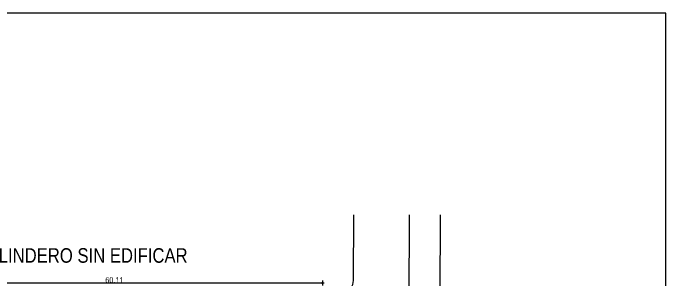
# Model space of a CAD drawing. Header units: inches. Extents: x 203 to 1065, y -1127 to 921.
# Drawn here: x 763.2 to 857.6, y 802 to 840.5 of the extents above; entities that cross this region are included whole.
import ezdxf

# ---------------------------------------------------------------- set-up
doc = ezdxf.new("R2010")
doc.units = ezdxf.units.IN
doc.header["$MEASUREMENT"] = 0
doc.header["$PDMODE"] = 35
doc.layers.add('calle', color=3, linetype='Continuous')
doc.layers.add('COTAS', color=7, linetype='Continuous')
doc.styles.add('TECHNICLITE', font='techl___.ttf')
doc.dimstyles.new('1-100', dxfattribs={"dimscale": 0, "dimtxt": 0.09, "dimasz": 0.03, "dimexe": 0.12, "dimexo": 0.2, "dimgap": 0.005, "dimtad": 3, "dimzin": 0, "dimdsep": 46, "dimtxsty": 'TECHNICLITE', "dimblk1": 'COTA', "dimblk2": 'COTA', "dimsah": 1, "dimcen": 2.5, "dimse1": 1, "dimse2": 1, "dimclrd": 7, "dimclre": 7, "dimclrt": 7, "dimadec": 0, "dimazin": 0, "dimtfac": 1, "dimtdec": 6, "dimtmove": 2, "dimatfit": 3, "dimldrblk": 'COTA', "dimfxl": 1, "dimtolj": 1, "dimtzin": 0, "dimarcsym": 0})

# ---------------------------------------------------------------- blocks, each defined once
blk = doc.blocks.new('COTA')
h = blk.add_hatch(color=256)
edge = h.paths.add_edge_path()
edge.add_arc((0, 0), 0.5, 0, 360)
for p, q in [((-1.5, 0), (1.5, 0)), ((0, 2), (0, -2))]:
    blk.add_line(p, q)
blk.add_circle((0, 0), 0.5)
blk = doc.blocks.new('*D117')
at = {"layer": 'COTAS', "color": 7, "lineweight": -2, "transparency": 16777216}
blk.add_line((747.993, 801.584), (807.743, 801.569), dxfattribs=at)
at = {"layer": 'Defpoints', "color": 0, "transparency": 16777216}
for p in [(807.923, 801.569), (747.813, 800.438), (807.923, 800.423)]:
    blk.add_point(p, dxfattribs=at)
at = {"layer": 'COTAS', "color": 7, "lineweight": -2, "transparency": 16777216, "xscale": 0.18, "yscale": 0.18, "zscale": 0.18}
for p, rotation in [((747.813, 801.584), 179.9856051802273), ((807.923, 801.569), 359.9856051802274)]:
    blk.add_blockref('COTA', p, dxfattribs=dict(at, rotation=rotation))
at = {"layer": 'COTAS', "color": 7, "transparency": 16777216, "insert": (777.868, 801.989), "char_height": 0.8, "attachment_point": 5, "rotation": 359.98561, "style": 'TECHNICLITE'}
blk.add_mtext('\\A1;60.11', dxfattribs=at)

msp = doc.modelspace()

# ---------------------------------------------------------------- linework, layer by layer
at = {"color": 6}
msp.add_line((857.573, 840.545), (549.597, 840.545), dxfattribs=at)
msp.add_lwpolyline([(549.597, 840.545), (549.597, 588.848), (857.573, 588.848), (857.573, 840.545)], dxfattribs=at)
at = {"layer": 'calle'}
msp.add_line((824.965, 811.404), (824.298, 637.748), dxfattribs=at)
at = {"layer": 'calle', "color": 4}
for points in [[(747.813, 800.442), (810.928, 800.424, 0.413172), (812.428, 801.918), (812.465, 811.406)], [(820.465, 811.406), (819.795, 637.094, 0.370627), (829.258, 627.557), (833.819, 627.54)]]:
    msp.add_lwpolyline(points, format="xyb", dxfattribs=at)

# ---------------------------------------------------------------- texts
at = {"style": 'TECHNICLITE'}
msp.add_text('LINDERO SIN EDIFICAR', height=2.10263, rotation=359.99772, dxfattribs=at).set_placement((761.158, 804.492))

# ---------------------------------------------------------------- dimensions: what is measured, and where the dimension line sits
at = {"layer": 'COTAS'}
dim = msp.add_aligned_dim(p1=(747.813, 800.438), p2=(807.923, 800.423), distance=1.145, dimstyle='1-100', override={"dimscale": 1, "dimtxt": 0.8, "dimasz": 0.18}, dxfattribs=at)
dim.commit()
dim.dimension.update_dxf_attribs({"geometry": '*D117', "text_midpoint": (777.868, 801.989)})

doc.saveas('drawing.dxf')
